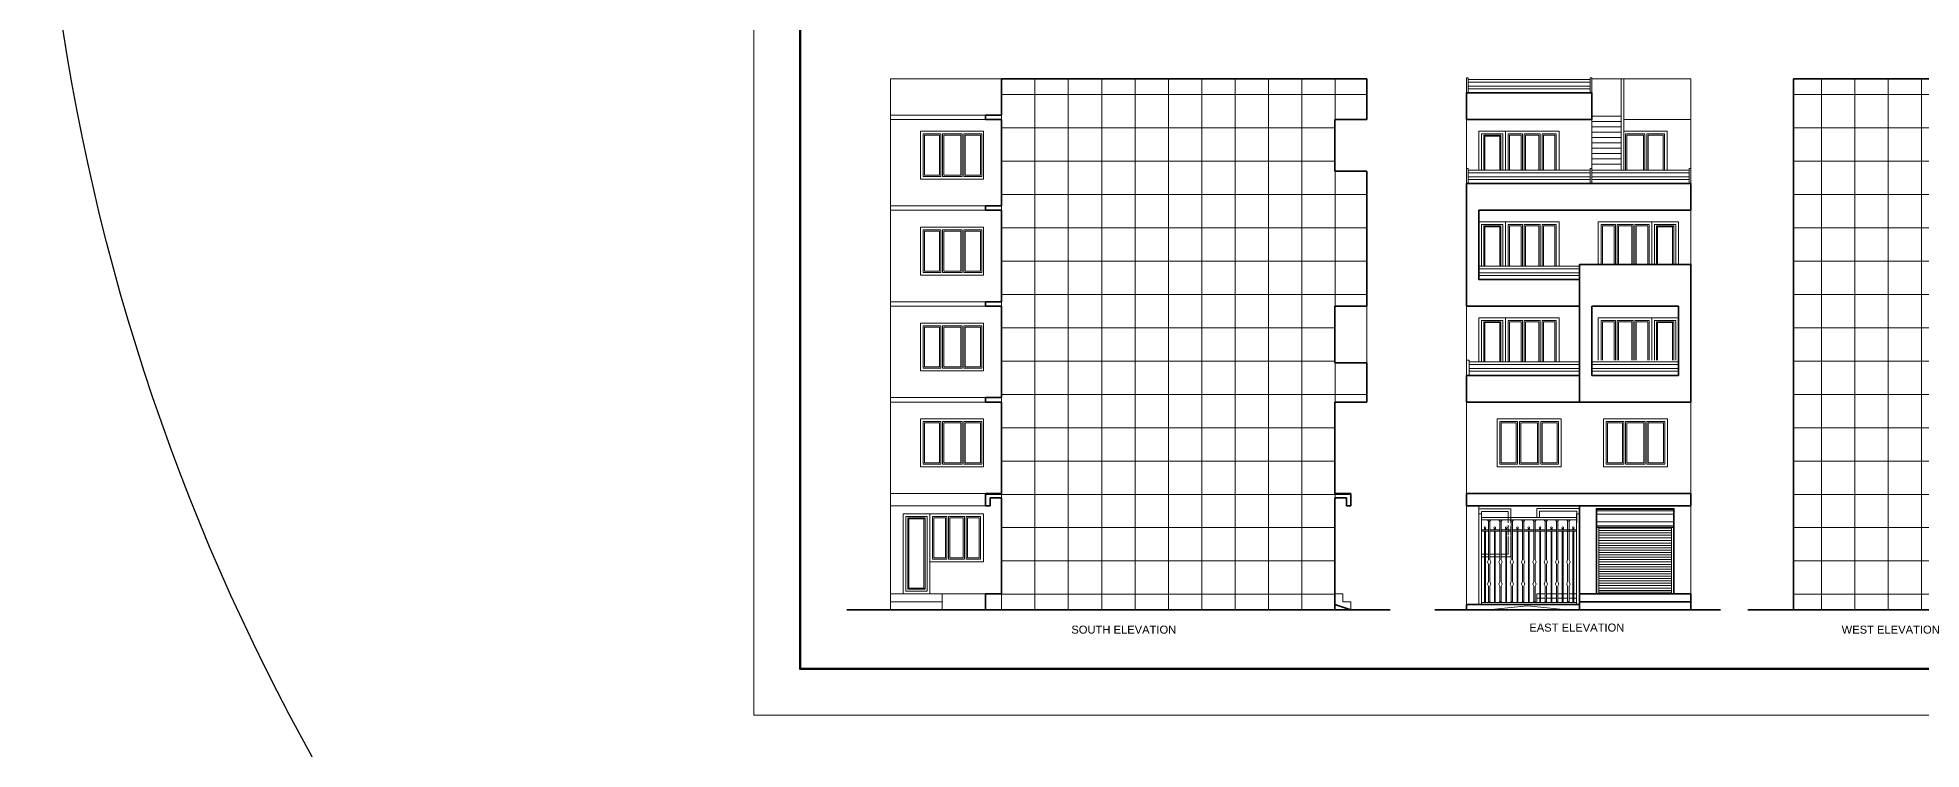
# Model space of a CAD drawing. Header units: inches. Extents: x 122663 to 154153, y 34228 to 39758.
# Drawn here: x 127682 to 129801, y 36110 to 36911 of the extents above; entities that cross this region are included whole.
import ezdxf

# ---------------------------------------------------------------- set-up
doc = ezdxf.new("R2010")
doc.units = ezdxf.units.IN
doc.header["$MEASUREMENT"] = 0
for name, color, linetype, lineweight in [('BORDER', 7, 'Continuous', 60), ('elevation', 181, 'Continuous', 20), ('Hatch', 9, 'Continuous', 9), ('SITE BOUNDARY', 1, 'Continuous', 30), ('Walls', 11, 'Continuous', 35), ('Window', 3, 'Continuous', 0), ('Windows', 151, 'Continuous', 15)]:
    doc.layers.add(name, color=color, linetype=linetype, lineweight=lineweight)
doc.styles.get("Standard").update_dxf_attribs({"font": 'arial.ttf'})

# ---------------------------------------------------------------- blocks, each defined once
blk = doc.blocks.new('ggggsf')
at = {"layer": 'Windows'}
for p, q in [((134009.6, 36042.9), (134009.6, 36144.9)), ((134009.6, 36144.9), (134012.6, 36144.9)), ((134012.6, 36042.9), (134012.6, 36144.9)), ((134119.6, 36042.9), (134119.6, 36144.9)), ((134119.6, 36144.9), (134122.6, 36144.9)), ((134122.6, 36042.9), (134122.6, 36144.9)), ((134119.6, 36140.9), (134012.6, 36140.9)), ((134012.6, 36140.9), (134119.6, 36140.9)), ((134119.6, 36138.1), (134012.6, 36138.1)), ((134020.4, 36127), (134012.6, 36127)), ((134020.4, 36125.6), (134012.6, 36125.6)), ((134016.1, 36127.9), (134016.1, 36128.5)), ((134016.1, 36045.1), (134016.1, 36125.6)), ((134017, 36127.9), (134017, 36128.5)), ((134017, 36045.1), (134017, 36125.6)), ((134020.4, 36136.8), (134020.4, 36093.2)), ((134022.1, 36136.8), (134022.1, 36093.2)), ((134033.2, 36127), (134022.1, 36127)), ((134033.2, 36125.6), (134022.1, 36125.6)), ((134027.2, 36127.9), (134027.2, 36128.5)), ((134027.2, 36045.1), (134027.2, 36125.6)), ((134028.1, 36127.9), (134028.1, 36128.5)), ((134028.1, 36045.1), (134028.1, 36125.6)), ((134033.2, 36136.8), (134033.2, 36093.2)), ((134034.8, 36136.8), (134034.8, 36093.2)), ((134045.9, 36127), (134034.8, 36127)), ((134045.9, 36125.6), (134034.8, 36125.6)), ((134039.9, 36127.9), (134039.9, 36128.5)), ((134039.9, 36045.1), (134039.9, 36125.6)), ((134040.8, 36127.9), (134040.8, 36128.5)), ((134040.8, 36045.1), (134040.8, 36125.6)), ((134045.9, 36136.8), (134045.9, 36093.2)), ((134047.5, 36136.8), (134047.5, 36093.2)), ((134058.6, 36127), (134047.5, 36127)), ((134058.6, 36125.6), (134047.5, 36125.6)), ((134052.6, 36127.9), (134052.6, 36128.5)), ((134052.6, 36045.1), (134052.6, 36125.6)), ((134053.5, 36127.9), (134053.5, 36128.5)), ((134053.5, 36045.1), (134053.5, 36125.6)), ((134058.6, 36136.8), (134058.6, 36093.2)), ((134060.3, 36136.8), (134060.3, 36093.2)), ((134071.3, 36127), (134060.3, 36127)), ((134071.3, 36125.6), (134060.3, 36125.6)), ((134065.4, 36127.9), (134065.4, 36128.5)), ((134065.4, 36045.1), (134065.4, 36125.6)), ((134066.3, 36127.9), (134066.3, 36128.5)), ((134066.3, 36045.1), (134066.3, 36125.6)), ((134071.3, 36136.8), (134071.3, 36093.2)), ((134073, 36136.8), (134073, 36093.2)), ((134084.1, 36127), (134073, 36127)), ((134084.1, 36125.6), (134073, 36125.6)), ((134078.1, 36127.9), (134078.1, 36128.5)), ((134078.1, 36045.1), (134078.1, 36125.6)), ((134079, 36127.9), (134079, 36128.5)), ((134079, 36045.1), (134079, 36125.6)), ((134084.1, 36136.8), (134084.1, 36093.2)), ((134085.7, 36136.8), (134085.7, 36093.2)), ((134096.8, 36127), (134085.7, 36127)), ((134096.8, 36125.6), (134085.7, 36125.6)), ((134090.8, 36127.9), (134090.8, 36128.5)), ((134090.8, 36045.1), (134090.8, 36125.6)), ((134091.7, 36127.9), (134091.7, 36128.5)), ((134091.7, 36045.1), (134091.7, 36125.6)), ((134096.8, 36136.8), (134096.8, 36093.2)), ((134098.5, 36136.8), (134098.5, 36093.2)), ((134109.5, 36127), (134098.5, 36127)), ((134109.5, 36125.6), (134098.5, 36125.6)), ((134103.5, 36127.9), (134103.5, 36128.5)), ((134103.5, 36045.1), (134103.5, 36125.6)), ((134104.4, 36127.9), (134104.4, 36128.5)), ((134104.4, 36045.1), (134104.4, 36125.6)), ((134119.6, 36127), (134106.4, 36127)), ((134119.6, 36125.6), (134106.4, 36125.6)), ((134109.5, 36136.8), (134109.5, 36093.2)), ((134111.2, 36136.8), (134111.2, 36093.2)), ((134115.5, 36127.9), (134115.5, 36128.5)), ((134115.5, 36045.1), (134115.5, 36125.6)), ((134116.4, 36127.9), (134116.4, 36128.5)), ((134116.4, 36045.1), (134116.4, 36125.6)), ((134019.4, 36090.8), (134020.4, 36093.2)), ((134020.4, 36088.1), (134019.4, 36090.8)), ((134020.4, 36088.1), (134020.4, 36068.7)), ((134023.1, 36090.8), (134022.1, 36093.2)), ((134022.1, 36088.1), (134023.1, 36090.8)), ((134022.1, 36088.1), (134022.1, 36068.7)), ((134032.2, 36090.8), (134033.2, 36093.2)), ((134033.2, 36088.1), (134032.2, 36090.8)), ((134033.2, 36088.1), (134033.2, 36068.7)), ((134035.8, 36090.8), (134034.8, 36093.2)), ((134034.8, 36088.1), (134035.8, 36090.8)), ((134034.8, 36088.1), (134034.8, 36068.7)), ((134044.9, 36090.8), (134045.9, 36093.2)), ((134045.9, 36088.1), (134044.9, 36090.8)), ((134045.9, 36088.1), (134045.9, 36068.7)), ((134048.5, 36090.8), (134047.5, 36093.2)), ((134047.5, 36088.1), (134048.5, 36090.8)), ((134047.5, 36088.1), (134047.5, 36068.7)), ((134057.6, 36090.8), (134058.6, 36093.2)), ((134058.6, 36088.1), (134057.6, 36090.8)), ((134058.6, 36088.1), (134058.6, 36068.7)), ((134061.3, 36090.8), (134060.3, 36093.2)), ((134060.3, 36088.1), (134061.3, 36090.8)), ((134060.3, 36088.1), (134060.3, 36068.7)), ((134070.3, 36090.8), (134071.3, 36093.2)), ((134071.3, 36088.1), (134070.3, 36090.8)), ((134071.3, 36088.1), (134071.3, 36068.7)), ((134074, 36090.8), (134073, 36093.2)), ((134073, 36088.1), (134074, 36090.8)), ((134073, 36088.1), (134073, 36068.7)), ((134083.1, 36090.8), (134084.1, 36093.2)), ((134084.1, 36088.1), (134083.1, 36090.8)), ((134084.1, 36088.1), (134084.1, 36068.7)), ((134086.7, 36090.8), (134085.7, 36093.2)), ((134085.7, 36088.1), (134086.7, 36090.8)), ((134085.7, 36088.1), (134085.7, 36068.7)), ((134095.8, 36090.8), (134096.8, 36093.2)), ((134096.8, 36088.1), (134095.8, 36090.8)), ((134096.8, 36088.1), (134096.8, 36068.7)), ((134099.5, 36090.8), (134098.5, 36093.2)), ((134098.5, 36088.1), (134099.5, 36090.8)), ((134098.5, 36088.1), (134098.5, 36068.7)), ((134108.5, 36090.8), (134109.5, 36093.2)), ((134109.5, 36088.1), (134108.5, 36090.8)), ((134109.5, 36088.1), (134109.5, 36068.7)), ((134112.2, 36090.8), (134111.2, 36093.2)), ((134111.2, 36088.1), (134112.2, 36090.8)), ((134111.2, 36088.1), (134111.2, 36068.7)), ((134020.4, 36068.7), (134019.4, 36065.9)), ((134019.4, 36065.9), (134020.4, 36063.5)), ((134020.4, 36063.5), (134020.4, 36045.9)), ((134022.1, 36068.7), (134023.1, 36065.9)), ((134023.1, 36065.9), (134022.1, 36063.5)), ((134022.1, 36063.5), (134022.1, 36045.9)), ((134033.2, 36068.7), (134032.2, 36065.9)), ((134032.2, 36065.9), (134033.2, 36063.5)), ((134033.2, 36063.5), (134033.2, 36045.9)), ((134034.8, 36068.7), (134035.8, 36065.9)), ((134035.8, 36065.9), (134034.8, 36063.5)), ((134034.8, 36063.5), (134034.8, 36045.9)), ((134045.9, 36068.7), (134044.9, 36065.9)), ((134044.9, 36065.9), (134045.9, 36063.5)), ((134045.9, 36063.5), (134045.9, 36045.9)), ((134047.5, 36068.7), (134048.5, 36065.9)), ((134048.5, 36065.9), (134047.5, 36063.5)), ((134047.5, 36063.5), (134047.5, 36045.9)), ((134058.6, 36068.7), (134057.6, 36065.9)), ((134057.6, 36065.9), (134058.6, 36063.5)), ((134058.6, 36063.5), (134058.6, 36045.9)), ((134060.3, 36068.7), (134061.3, 36065.9)), ((134061.3, 36065.9), (134060.3, 36063.5)), ((134060.3, 36063.5), (134060.3, 36045.9)), ((134071.3, 36068.7), (134070.3, 36065.9)), ((134070.3, 36065.9), (134071.3, 36063.5)), ((134071.3, 36063.5), (134071.3, 36045.9)), ((134073, 36068.7), (134074, 36065.9)), ((134074, 36065.9), (134073, 36063.5)), ((134073, 36063.5), (134073, 36045.9)), ((134084.1, 36068.7), (134083.1, 36065.9)), ((134083.1, 36065.9), (134084.1, 36063.5)), ((134084.1, 36063.5), (134084.1, 36045.9)), ((134085.7, 36068.7), (134086.7, 36065.9)), ((134086.7, 36065.9), (134085.7, 36063.5)), ((134085.7, 36063.5), (134085.7, 36045.9)), ((134096.8, 36068.7), (134095.8, 36065.9)), ((134095.8, 36065.9), (134096.8, 36063.5)), ((134096.8, 36063.5), (134096.8, 36045.9)), ((134098.5, 36068.7), (134099.5, 36065.9)), ((134099.5, 36065.9), (134098.5, 36063.5)), ((134098.5, 36063.5), (134098.5, 36045.9)), ((134109.5, 36068.7), (134108.5, 36065.9)), ((134108.5, 36065.9), (134109.5, 36063.5)), ((134109.5, 36063.5), (134109.5, 36045.9)), ((134111.2, 36068.7), (134112.2, 36065.9)), ((134112.2, 36065.9), (134111.2, 36063.5)), ((134111.2, 36063.5), (134111.2, 36045.9)), ((134122.6, 36042.9), (134009.6, 36042.9)), ((134119.6, 36045.1), (134012.6, 36045.1)), ((134029.9, 36042.9), (134119.6, 36042.9))]:
    blk.add_line(p, q, dxfattribs=at)
for centre, radius, start, end in [((134016.5, 36129.3), 0.947, 0, 180), ((134016.5, 36129.3), 0.947, 180, 0), ((134016.5, 36127), 0.947, 0, 180), ((134021.3, 36138.4), 1.84, 189.5652, 350.4348), ((134027.6, 36129.3), 0.947, 0, 180), ((134027.6, 36129.3), 0.947, 180, 0), ((134027.6, 36127), 0.947, 0, 180), ((134034, 36138.4), 1.84, 189.5652, 350.4348), ((134040.4, 36129.3), 0.947, 0, 180), ((134040.4, 36129.3), 0.947, 180, 0), ((134040.4, 36127), 0.947, 0, 180), ((134046.7, 36138.4), 1.84, 189.5652, 350.4348), ((134053.1, 36129.3), 0.947, 0, 180), ((134053.1, 36129.3), 0.947, 180, 0), ((134053.1, 36127), 0.947, 0, 180), ((134059.4, 36138.4), 1.84, 189.5652, 350.4348), ((134065.8, 36129.3), 0.947, 0, 180), ((134065.8, 36129.3), 0.947, 180, 0), ((134065.8, 36127), 0.947, 0, 180), ((134072.2, 36138.4), 1.84, 189.5652, 350.4348), ((134078.5, 36129.3), 0.947, 0, 180), ((134078.5, 36129.3), 0.947, 180, 0), ((134078.5, 36127), 0.947, 0, 180), ((134084.9, 36138.4), 1.84, 189.5652, 350.4348), ((134091.3, 36129.3), 0.947, 0, 180), ((134091.3, 36129.3), 0.947, 180, 0), ((134091.3, 36127), 0.947, 0, 180), ((134097.6, 36138.4), 1.84, 189.5652, 350.4348), ((134104, 36129.3), 0.947, 0, 180), ((134104, 36129.3), 0.947, 180, 0), ((134104, 36127), 0.947, 0, 180), ((134110.4, 36138.4), 1.84, 189.5652, 350.4348), ((134115.9, 36129.3), 0.947, 0, 180), ((134115.9, 36129.3), 0.947, 180, 0), ((134115.9, 36127), 0.947, 0, 180), ((134021.3, 36044.8), 1.41, 12.4754, 167.5246), ((134034, 36044.8), 1.41, 12.4754, 167.5246), ((134046.7, 36044.8), 1.41, 12.4754, 167.5246), ((134059.4, 36044.8), 1.41, 12.4754, 167.5246), ((134072.2, 36044.8), 1.41, 12.4754, 167.5246), ((134084.9, 36044.8), 1.41, 12.4754, 167.5246), ((134097.6, 36044.8), 1.41, 12.4754, 167.5246), ((134110.4, 36044.8), 1.41, 12.4754, 167.5246)]:
    blk.add_arc(centre, radius, start, end, dxfattribs=at)

msp = doc.modelspace()

# ---------------------------------------------------------------- hatches: boundary and pattern name
at = {"layer": 'Hatch', "transparency": 33554687}
h = msp.add_hatch(dxfattribs=at)
h.set_pattern_fill('NET', color=256, scale=300)
h.set_pattern_definition([(0, (-3871.295, 247.183), (0, 37.5), []), (90, (-3871.295, 247.183), (-37.5, 2e-15), [])])
h.paths.add_polyline_path([(129141.1, 36609.1), (129177.1, 36609.1), (129177.1, 36653.1), (129177.1, 36717.1), (129177.1, 36761.1), (129141.1, 36761.1), (129141.1, 36819.1), (129177.1, 36819.1), (129177.1, 36865.1), (128766.2, 36865.1), (128766.2, 36824.1), (128748.2, 36824.1), (128748.2, 36819.1), (128766.2, 36819.1), (128766.2, 36722.1), (128748.2, 36722.1), (128748.2, 36717.1), (128766.2, 36717.1), (128766.2, 36614.1), (128748.2, 36614.1), (128748.2, 36609.1), (128766.2, 36609.1), (128766.2, 36506.1), (128748.2, 36506.1), (128748.2, 36501.1), (128766.2, 36501.1), (128766.2, 36398.1), (128748.2, 36398.1), (128748.2, 36393.1), (128766.2, 36393.1), (128766.2, 36285.1), (128748.2, 36285.1), (128748.2, 36267.1), (129150.1, 36267.1), (129141.1, 36273.1), (129141.1, 36285.1), (129141.1, 36393.1), (129159.1, 36393.1), (129159.1, 36398.1), (129141.1, 36398.1), (129141.1, 36501.1), (129177.1, 36501.1), (129177.1, 36545.1), (129141.1, 36545.1)])
h = msp.add_hatch(dxfattribs=at)
h.set_pattern_fill('NET', color=256, scale=300)
h.set_pattern_definition([(0, (-4224.22, 247.183), (0, 37.5), []), (90, (-4224.22, 247.183), (-37.5, 2e-15), [])])
h.paths.add_polyline_path([(129832.2, 36609.1), (129862.2, 36609.1), (129862.2, 36614.1), (129832.2, 36614.1), (129832.2, 36717.1), (129862.2, 36717.1), (129862.2, 36722.1), (129832.2, 36722.1), (129832.2, 36819.1), (129862.2, 36819.1), (129862.2, 36824.1), (129832.2, 36824.1), (129832.2, 36865.1), (129656.7, 36865.1), (129656.7, 36267.1), (129852.2, 36267.1), (129852.2, 36273.1), (129842.2, 36273.1), (129842.2, 36279.1), (129832.2, 36279.1), (129832.2, 36393.1), (129845.2, 36393.1), (129845.2, 36384.1), (129850.2, 36384.1), (129850.2, 36398.1), (129832.2, 36398.1), (129832.2, 36501.1), (129862.2, 36501.1), (129862.2, 36506.1), (129832.2, 36506.1)])

# ---------------------------------------------------------------- linework, layer by layer
at = {"layer": 'BORDER'}
msp.add_lwpolyline([(131602.4, 38291.6), (131602.4, 36200.7), (128539.5, 36200.7), (128539.5, 38291.6)], close=True, dxfattribs=at)
at = {"layer": 'elevation'}
for p, q in [((128641.4, 36267.1), (128641.4, 36865.1)), ((128641.4, 36865.1), (128766.2, 36865.1)), ((129289, 36849.1), (129289, 36866.1)), ((129291, 36866.1), (129289, 36866.1)), ((129291, 36849.1), (129291, 36866.1)), ((129291, 36864.1), (129428, 36864.1)), ((129428, 36849.1), (129428, 36866.1)), ((129430, 36866.1), (129428, 36866.1)), ((129430, 36849.1), (129430, 36866.1)), ((129430, 36865.1), (129463, 36865.1)), ((129463, 36865.1), (129466, 36865.1)), ((129463, 36865.1), (129463, 36762.1)), ((129466, 36865.1), (129541.5, 36865.1)), ((129466, 36865.1), (129466, 36762.1)), ((129541.5, 36764.1), (129541.5, 36865.1)), ((129291, 36861.1), (129428, 36861.1)), ((129291, 36856.6), (129428, 36856.6)), ((129291, 36853.6), (129428, 36853.6)), ((128641.4, 36824.1), (128748.2, 36824.1)), ((128641.4, 36819.1), (128748.2, 36819.1)), ((129466, 36819.1), (129541.5, 36819.1)), ((129289, 36747.1), (129289, 36764.1)), ((129291, 36764.1), (129289, 36764.1)), ((129291, 36747.1), (129291, 36764.1)), ((129291, 36762.1), (129428, 36762.1)), ((129291, 36759.1), (129428, 36759.1)), ((129428, 36747.1), (129428, 36764.1)), ((129430, 36764.1), (129428, 36764.1)), ((129430, 36747.1), (129430, 36764.1)), ((129430, 36762.1), (129539.5, 36762.1)), ((129430, 36759.1), (129539.5, 36759.1)), ((129539.5, 36747.1), (129539.5, 36764.1)), ((129539.5, 36764.1), (129541.5, 36764.1)), ((129541.5, 36747.1), (129541.5, 36764.1)), ((129291, 36754.6), (129428, 36754.6)), ((129291, 36751.6), (129428, 36751.6)), ((129430, 36754.6), (129539.5, 36754.6)), ((129430, 36751.6), (129539.5, 36751.6)), ((128641.4, 36722.1), (128748.2, 36722.1)), ((128641.4, 36717.1), (128748.2, 36717.1)), ((129541.5, 36656.1), (129541.5, 36717.1)), ((129303, 36654.1), (129416, 36654.1)), ((129303, 36651.1), (129416, 36651.1)), ((129303, 36646.6), (129416, 36646.6)), ((129303, 36643.6), (129416, 36643.6)), ((128641.4, 36614.1), (128748.2, 36614.1)), ((128641.4, 36609.1), (128748.2, 36609.1)), ((129289, 36531.1), (129289, 36548.1)), ((129292, 36548.1), (129289, 36548.1)), ((129292, 36531.1), (129292, 36548.1)), ((129292, 36546.2), (129416, 36546.2)), ((129430, 36546.2), (129527.5, 36546.2)), ((129292, 36543.2), (129416, 36543.2)), ((129292, 36538.7), (129416, 36538.7)), ((129292, 36535.7), (129416, 36535.7)), ((129430, 36543.2), (129527.5, 36543.2)), ((129430, 36538.7), (129527.5, 36538.7)), ((129430, 36535.7), (129527.5, 36535.7)), ((128641.4, 36506.1), (128748.2, 36506.1)), ((128641.4, 36501.1), (128748.2, 36501.1)), ((129289, 36398.1), (129289, 36501.1)), ((129541.5, 36398.1), (129541.5, 36501.1)), ((128641.4, 36398.1), (128748.2, 36398.1)), ((128748.2, 36384.1), (128641.4, 36384.1)), ((129289, 36273.1), (129289, 36384.1)), ((129303, 36384.1), (129303, 36273.1)), ((129541.5, 36285.1), (129541.5, 36384.1)), ((128641.4, 36285.1), (128748.2, 36285.1)), ((128699.4, 36276.1), (128641.4, 36276.1)), ((128699.4, 36267.1), (128699.4, 36285.1)), ((129141.1, 36285.1), (129150.1, 36285.1)), ((129150.1, 36285.1), (129150.1, 36276.1)), ((129159.1, 36276.1), (129150.1, 36276.1)), ((129159.1, 36276.1), (129159.1, 36267.1)), ((129368, 36285.1), (129371.4, 36285.1)), ((129368, 36285.1), (129368, 36275.4)), ((129368, 36280.2), (129371.4, 36280.2)), ((129372.3, 36285.1), (129377.4, 36285.1)), ((129372.3, 36280.2), (129377.4, 36280.2)), ((129379.1, 36285.1), (129384.2, 36285.1)), ((129379.1, 36280.2), (129384.2, 36280.2)), ((129385.1, 36285.1), (129390.2, 36285.1)), ((129385.1, 36280.2), (129390.2, 36280.2)), ((129391.8, 36285.1), (129396.9, 36285.1)), ((129391.8, 36280.2), (129396.9, 36280.2)), ((129397.8, 36285.1), (129402.9, 36285.1)), ((129397.8, 36280.2), (129402.9, 36280.2)), ((129404.5, 36285.1), (129408.8, 36285.1)), ((129404.5, 36280.2), (129408.8, 36280.2)), ((129409.7, 36285.1), (129413, 36285.1)), ((129409.7, 36280.2), (129413, 36280.2))]:
    msp.add_line(p, q, dxfattribs=at)
at = {"layer": 'SITE BOUNDARY'}
msp.add_circle((130143.6, 37296.4), 2461.6, dxfattribs=at)
at = {"layer": 'Walls'}
for p, q in [((128766.2, 36865.1), (128766.2, 36824.1)), ((128766.2, 36865.1), (129177.1, 36865.1)), ((129177.1, 36819.1), (129177.1, 36865.1)), ((129656.7, 36267.1), (129656.7, 36865.1)), ((129832.2, 36865.1), (129656.7, 36865.1)), ((129289, 36819.1), (129289, 36849.1)), ((129289, 36849.1), (129430, 36849.1)), ((129430, 36849.1), (129430, 36819.1)), ((128748.2, 36824.1), (128766.2, 36824.1)), ((128748.2, 36819.1), (128748.2, 36824.1)), ((128748.2, 36819.1), (128766.2, 36819.1)), ((128766.2, 36819.1), (128766.2, 36722.1)), ((129141.1, 36761.1), (129141.1, 36819.1)), ((129141.1, 36819.1), (129177.1, 36819.1)), ((129289, 36819.1), (129430, 36819.1)), ((129141.1, 36761.1), (129177.1, 36761.1)), ((129177.1, 36609.1), (129177.1, 36761.1)), ((129289, 36633.1), (129289, 36747.1)), ((129289, 36747.1), (129541.5, 36747.1)), ((129541.5, 36717.1), (129541.5, 36747.1)), ((128748.2, 36722.1), (128766.2, 36722.1)), ((128748.2, 36717.1), (128748.2, 36722.1)), ((128748.2, 36717.1), (128766.2, 36717.1)), ((128766.2, 36717.1), (128766.2, 36614.1)), ((129303, 36639.1), (129303, 36717.1)), ((129303, 36717.1), (129541.5, 36717.1)), ((129416, 36656.1), (129541.5, 36656.1)), ((129416, 36501.1), (129416, 36656.1)), ((129541.5, 36548.1), (129541.5, 36656.1)), ((129289, 36609.1), (129289, 36633.1)), ((129303, 36639.1), (129416, 36639.1)), ((128748.2, 36614.1), (128766.2, 36614.1)), ((128748.2, 36609.1), (128748.2, 36614.1)), ((128748.2, 36609.1), (128766.2, 36609.1)), ((128766.2, 36609.1), (128766.2, 36506.1)), ((129141.1, 36545.1), (129141.1, 36609.1)), ((129141.1, 36609.1), (129177.1, 36609.1)), ((129289, 36609.1), (129416, 36609.1)), ((129430, 36609.1), (129527.5, 36609.1)), ((129430, 36531.1), (129430, 36609.1)), ((129527.5, 36531.1), (129527.5, 36609.1)), ((129541.5, 36501.1), (129541.5, 36548.1)), ((129141.1, 36545.1), (129177.1, 36545.1)), ((129177.1, 36501.1), (129177.1, 36545.1)), ((129289, 36531.1), (129416, 36531.1)), ((129289, 36501.1), (129289, 36530.6)), ((129430, 36531.1), (129527.5, 36531.1)), ((128748.2, 36506.1), (128766.2, 36506.1)), ((128748.2, 36501.1), (128748.2, 36506.1)), ((128748.2, 36501.1), (128766.2, 36501.1)), ((128766.2, 36501.1), (128766.2, 36398.1)), ((129141.1, 36398.1), (129141.1, 36501.1)), ((129141.1, 36501.1), (129177.1, 36501.1)), ((129289, 36501.1), (129541.5, 36501.1)), ((128748.2, 36398.1), (128766.2, 36398.1)), ((128748.2, 36384.1), (128748.2, 36398.1)), ((129141.1, 36398.1), (129159.1, 36398.1)), ((129159.1, 36398.1), (129159.1, 36384.1)), ((129289, 36384.1), (129289, 36398.1)), ((129289, 36398.1), (129541.5, 36398.1)), ((129541.5, 36384.1), (129541.5, 36398.1)), ((128748.2, 36384.1), (128753.2, 36384.1)), ((128753.2, 36393.1), (128766.2, 36393.1)), ((128753.2, 36384.1), (128753.2, 36393.1)), ((128766.2, 36393.1), (128766.2, 36285.1)), ((129141.1, 36267.1), (129141.1, 36393.1)), ((129141.1, 36393.1), (129154.1, 36393.1)), ((129154.1, 36393.1), (129154.1, 36384.1)), ((129154.1, 36384.1), (129159.1, 36384.1)), ((129289, 36384.1), (129541.5, 36384.1)), ((129416, 36384.1), (129416, 36285.1)), ((128748.2, 36285.1), (128766.2, 36285.1)), ((128748.2, 36285.1), (128748.2, 36267.1)), ((129141.1, 36273.1), (129159.1, 36267.1)), ((129289, 36267.1), (129289, 36273.1)), ((129289, 36273.1), (129416, 36273.1)), ((129416, 36285.1), (129541.5, 36285.1)), ((129416, 36285.1), (129416, 36267.1)), ((129541.5, 36276.1), (129416, 36276.1)), ((129541.5, 36267.1), (129541.5, 36285.1)), ((128592.2, 36267.1), (129203.3, 36267.1)), ((129253.3, 36267.1), (129574.7, 36267.1)), ((129605.6, 36267.1), (129936.8, 36267.1))]:
    msp.add_line(p, q, dxfattribs=at)
at = {"layer": 'Window'}
msp.add_lwpolyline([(131654.4, 38343.6), (131654.4, 36148.7), (128487.5, 36148.7), (128487.5, 38343.6)], close=True, dxfattribs=at)
at = {"layer": 'Windows'}
for p, q in [((129430, 36823.1), (129463, 36823.1)), ((128677.8, 36755.1), (128677.8, 36803.1)), ((128697.8, 36803.1), (128677.8, 36803.1)), ((128697.8, 36755.1), (128697.8, 36803.1)), ((128699.8, 36755.1), (128699.8, 36803.1)), ((128721.8, 36803.1), (128699.8, 36803.1)), ((128721.8, 36755.1), (128721.8, 36803.1)), ((128723.8, 36755.1), (128723.8, 36803.1)), ((128743.8, 36803.1), (128723.8, 36803.1)), ((128743.8, 36803.1), (128743.8, 36755.1)), ((129289, 36764.1), (129289, 36819.1)), ((129303, 36806.1), (129393.4, 36806.1)), ((129303, 36806.1), (129303, 36762.1)), ((129306, 36803.1), (129306, 36762.1)), ((129330, 36803.1), (129306, 36803.1)), ((129308.4, 36801.6), (129327.7, 36801.6)), ((129309.6, 36800.5), (129308.4, 36801.6)), ((129308.4, 36801.6), (129308.4, 36762.1)), ((129309.6, 36800.5), (129326.5, 36800.5)), ((129309.6, 36800.5), (129309.6, 36762.1)), ((129326.5, 36800.5), (129327.7, 36801.6)), ((129326.5, 36800.5), (129326.5, 36762.1)), ((129327.7, 36801.6), (129327.7, 36762.1)), ((129330, 36803.1), (129330, 36762.1)), ((129333, 36762.1), (129333, 36806.1)), ((129336, 36803.1), (129336, 36762.1)), ((129336, 36803.1), (129352, 36803.1)), ((129352, 36762.1), (129352, 36803.1)), ((129354, 36762.1), (129354, 36803.1)), ((129354, 36803.1), (129372, 36803.1)), ((129372, 36762.1), (129372, 36803.1)), ((129374, 36762.1), (129374, 36803.1)), ((129374, 36803.1), (129390, 36803.1)), ((129390, 36762.1), (129390, 36803.1)), ((129393.4, 36806.1), (129393.4, 36762.1)), ((129430, 36819.1), (129430, 36762.1)), ((129430, 36817.1), (129463, 36817.1)), ((129430, 36811.1), (129463, 36811.1)), ((129430, 36805.1), (129463, 36805.1)), ((129467.7, 36762.1), (129467.7, 36803.1)), ((129489.7, 36803.1), (129467.7, 36803.1)), ((129489.7, 36762.1), (129489.7, 36803.1)), ((129491.7, 36762.1), (129491.7, 36803.1)), ((129511.7, 36803.1), (129491.7, 36803.1)), ((129511.7, 36803.1), (129511.7, 36762.1)), ((129430, 36799.1), (129463, 36799.1)), ((129430, 36793.1), (129463, 36793.1)), ((129430, 36787.1), (129463, 36787.1)), ((129430, 36781.1), (129463, 36781.1)), ((129430, 36775.1), (129463, 36775.1)), ((129430, 36769.1), (129463, 36769.1)), ((128697.8, 36755.1), (128677.8, 36755.1)), ((128721.8, 36755.1), (128699.8, 36755.1)), ((128743.8, 36755.1), (128723.8, 36755.1)), ((128677.8, 36647.1), (128677.8, 36695.1)), ((128697.8, 36695.1), (128677.8, 36695.1)), ((128697.8, 36647.1), (128697.8, 36695.1)), ((128699.8, 36647.1), (128699.8, 36695.1)), ((128721.8, 36695.1), (128699.8, 36695.1)), ((128721.8, 36647.1), (128721.8, 36695.1)), ((128723.8, 36647.1), (128723.8, 36695.1)), ((128743.8, 36695.1), (128723.8, 36695.1)), ((128743.8, 36695.1), (128743.8, 36647.1)), ((129303, 36704.1), (129393.4, 36704.1)), ((129303, 36704.1), (129303, 36656.1)), ((129306, 36701.1), (129306, 36654.1)), ((129330, 36701.1), (129306, 36701.1)), ((129308.4, 36699.6), (129327.7, 36699.6)), ((129309.6, 36698.5), (129308.4, 36699.6)), ((129308.4, 36699.6), (129308.4, 36654.1)), ((129309.6, 36698.5), (129326.5, 36698.5)), ((129309.6, 36698.5), (129309.6, 36654.1)), ((129326.5, 36698.5), (129327.7, 36699.6)), ((129326.5, 36698.5), (129326.5, 36654.1)), ((129327.7, 36699.6), (129327.7, 36654.1)), ((129330, 36701.1), (129330, 36654.1)), ((129333, 36654.1), (129333, 36704.1)), ((129336, 36701.1), (129336, 36654.1)), ((129336, 36701.1), (129352, 36701.1)), ((129352, 36654.1), (129352, 36701.1)), ((129354, 36654.1), (129354, 36701.1)), ((129354, 36701.1), (129372, 36701.1)), ((129372, 36654.1), (129372, 36701.1)), ((129374, 36654.1), (129374, 36701.1)), ((129374, 36701.1), (129390, 36701.1)), ((129390, 36654.1), (129390, 36701.1)), ((129393.4, 36704.1), (129393.4, 36654.1)), ((129527.5, 36704.1), (129437.1, 36704.1)), ((129437.1, 36704.1), (129437.1, 36656.1)), ((129440.5, 36656.1), (129440.5, 36701.1)), ((129456.5, 36701.1), (129440.5, 36701.1)), ((129456.5, 36656.1), (129456.5, 36701.1)), ((129458.5, 36656.1), (129458.5, 36701.1)), ((129476.5, 36701.1), (129458.5, 36701.1)), ((129476.5, 36656.1), (129476.5, 36701.1)), ((129478.5, 36656.1), (129478.5, 36701.1)), ((129494.5, 36701.1), (129478.5, 36701.1)), ((129494.5, 36701.1), (129494.5, 36656.1)), ((129497.5, 36656.1), (129497.5, 36704.1)), ((129500.4, 36701.1), (129500.4, 36656.1)), ((129500.4, 36701.1), (129524.5, 36701.1)), ((129522.1, 36699.6), (129502.7, 36699.6)), ((129502.7, 36699.6), (129502.7, 36656.1)), ((129503.9, 36698.5), (129502.7, 36699.6)), ((129520.9, 36698.5), (129503.9, 36698.5)), ((129503.9, 36698.5), (129503.9, 36656.1)), ((129520.9, 36698.5), (129522.1, 36699.6)), ((129520.9, 36698.5), (129520.9, 36656.1)), ((129522.1, 36699.6), (129522.1, 36656.1)), ((129524.5, 36701.1), (129524.5, 36656.1)), ((129527.5, 36704.1), (129527.5, 36656.1)), ((128697.8, 36647.1), (128677.8, 36647.1)), ((128721.8, 36647.1), (128699.8, 36647.1)), ((128743.8, 36647.1), (128723.8, 36647.1)), ((129177.1, 36609.1), (129177.1, 36545.1)), ((129289, 36548.1), (129289, 36609.1)), ((129303, 36596.1), (129393.4, 36596.1)), ((129303, 36596.1), (129303, 36546.2)), ((129306, 36593.1), (129306, 36546.2)), ((129330, 36593.1), (129306, 36593.1)), ((129308.4, 36591.6), (129327.7, 36591.6)), ((129309.6, 36590.5), (129308.4, 36591.6)), ((129308.4, 36591.6), (129308.4, 36546.2)), ((129309.6, 36590.5), (129326.5, 36590.5)), ((129309.6, 36590.5), (129309.6, 36546.2)), ((129326.5, 36590.5), (129327.7, 36591.6)), ((129326.5, 36590.5), (129326.5, 36546.2)), ((129327.7, 36591.6), (129327.7, 36546.2)), ((129330, 36593.1), (129330, 36546.2)), ((129333, 36546.2), (129333, 36596.1)), ((129336, 36593.1), (129336, 36546.2)), ((129336, 36593.1), (129352, 36593.1)), ((129352, 36546.2), (129352, 36593.1)), ((129354, 36546.2), (129354, 36593.1)), ((129354, 36593.1), (129372, 36593.1)), ((129372, 36546.2), (129372, 36593.1)), ((129374, 36546.2), (129374, 36593.1)), ((129374, 36593.1), (129390, 36593.1)), ((129390, 36546.2), (129390, 36593.1)), ((129393.4, 36596.1), (129393.4, 36546.2)), ((129527.5, 36596.1), (129437.1, 36596.1)), ((129437.1, 36596.1), (129437.1, 36548.1)), ((129440.5, 36548.1), (129440.5, 36593.1)), ((129456.5, 36593.1), (129440.5, 36593.1)), ((129456.5, 36548.1), (129456.5, 36593.1)), ((129458.5, 36548.1), (129458.5, 36593.1)), ((129476.5, 36593.1), (129458.5, 36593.1)), ((129476.5, 36548.1), (129476.5, 36593.1)), ((129478.5, 36548.1), (129478.5, 36593.1)), ((129494.5, 36593.1), (129478.5, 36593.1)), ((129494.5, 36593.1), (129494.5, 36548.1)), ((129497.5, 36548.1), (129497.5, 36596.1)), ((129500.4, 36593.1), (129500.4, 36548.1)), ((129500.4, 36593.1), (129524.5, 36593.1)), ((129522.1, 36591.6), (129502.7, 36591.6)), ((129502.7, 36591.6), (129502.7, 36548.1)), ((129503.9, 36590.5), (129502.7, 36591.6)), ((129520.9, 36590.5), (129503.9, 36590.5)), ((129503.9, 36590.5), (129503.9, 36548.1)), ((129520.9, 36590.5), (129522.1, 36591.6)), ((129520.9, 36590.5), (129520.9, 36548.1)), ((129522.1, 36591.6), (129522.1, 36548.1)), ((129524.5, 36593.1), (129524.5, 36548.1)), ((129527.5, 36596.1), (129527.5, 36548.1)), ((128677.8, 36539.1), (128677.8, 36587.1)), ((128697.8, 36587.1), (128677.8, 36587.1)), ((128697.8, 36539.1), (128697.8, 36587.1)), ((128699.8, 36539.1), (128699.8, 36587.1)), ((128721.8, 36587.1), (128699.8, 36587.1)), ((128721.8, 36539.1), (128721.8, 36587.1)), ((128723.8, 36539.1), (128723.8, 36587.1)), ((128743.8, 36587.1), (128723.8, 36587.1)), ((128743.8, 36587.1), (128743.8, 36539.1)), ((128697.8, 36539.1), (128677.8, 36539.1)), ((128721.8, 36539.1), (128699.8, 36539.1)), ((128743.8, 36539.1), (128723.8, 36539.1)), ((128677.8, 36431.1), (128677.8, 36479.1)), ((128697.8, 36479.1), (128677.8, 36479.1)), ((128697.8, 36431.1), (128697.8, 36479.1)), ((128699.8, 36431.1), (128699.8, 36479.1)), ((128721.8, 36479.1), (128699.8, 36479.1)), ((128721.8, 36431.1), (128721.8, 36479.1)), ((128723.8, 36431.1), (128723.8, 36479.1)), ((128743.8, 36479.1), (128723.8, 36479.1)), ((128743.8, 36479.1), (128743.8, 36431.1)), ((129326.5, 36431.1), (129326.5, 36479.1)), ((129346.5, 36479.1), (129326.5, 36479.1)), ((129346.5, 36431.1), (129346.5, 36479.1)), ((129348.5, 36431.1), (129348.5, 36479.1)), ((129370.5, 36479.1), (129348.5, 36479.1)), ((129370.5, 36431.1), (129370.5, 36479.1)), ((129372.5, 36431.1), (129372.5, 36479.1)), ((129392.5, 36479.1), (129372.5, 36479.1)), ((129392.5, 36479.1), (129392.5, 36431.1)), ((129446, 36431.1), (129446, 36479.1)), ((129466, 36479.1), (129446, 36479.1)), ((129466, 36431.1), (129466, 36479.1)), ((129468, 36431.1), (129468, 36479.1)), ((129490, 36479.1), (129468, 36479.1)), ((129490, 36431.1), (129490, 36479.1)), ((129492, 36431.1), (129492, 36479.1)), ((129512, 36479.1), (129492, 36479.1)), ((129512, 36479.1), (129512, 36431.1)), ((128697.8, 36431.1), (128677.8, 36431.1)), ((128721.8, 36431.1), (128699.8, 36431.1)), ((128743.8, 36431.1), (128723.8, 36431.1)), ((129346.5, 36431.1), (129326.5, 36431.1)), ((129370.5, 36431.1), (129348.5, 36431.1)), ((129392.5, 36431.1), (129372.5, 36431.1)), ((129466, 36431.1), (129446, 36431.1)), ((129490, 36431.1), (129468, 36431.1)), ((129512, 36431.1), (129492, 36431.1)), ((129339, 36380.9), (129303, 36380.9)), ((129336, 36377.9), (129306, 36377.9)), ((129306, 36369.2), (129306, 36377.9)), ((129336, 36365.1), (129336, 36377.9)), ((129339, 36365.1), (129339, 36380.9)), ((129416, 36381.1), (129368, 36381.1)), ((129368, 36381.1), (129368, 36371.1)), ((129413, 36378.1), (129371, 36378.1)), ((129371, 36378.1), (129371, 36371.1)), ((129413, 36365.1), (129413, 36378.1)), ((129416, 36285.1), (129416, 36381.1)), ((129435, 36381.1), (129435, 36285.1)), ((129522.5, 36381.1), (129435, 36381.1)), ((129435.6, 36381.1), (129435.6, 36285.1)), ((129521.9, 36380.3), (129435.6, 36380.3)), ((129521.9, 36378.6), (129435.6, 36378.6)), ((129521.9, 36381.1), (129521.9, 36285.1)), ((129522.5, 36381.1), (129522.5, 36285.1)), ((128655.4, 36375.1), (128745.8, 36375.1)), ((128655.4, 36375.1), (128655.4, 36285.1)), ((128658.4, 36372.1), (128658.4, 36288.1)), ((128682.4, 36372.1), (128658.4, 36372.1)), ((128660.8, 36370.6), (128680.1, 36370.6)), ((128662, 36369.5), (128660.8, 36370.6)), ((128660.8, 36370.6), (128660.8, 36290.3)), ((128662, 36369.5), (128678.9, 36369.5)), ((128662, 36369.5), (128662, 36291.5)), ((128678.9, 36369.5), (128680.1, 36370.6)), ((128678.9, 36369.5), (128678.9, 36291.5)), ((128680.1, 36370.6), (128680.1, 36290.3)), ((128682.4, 36372.1), (128682.4, 36288.1)), ((128685.4, 36285.1), (128685.4, 36375.1)), ((128688.4, 36372.1), (128688.4, 36324.1)), ((128688.4, 36372.1), (128704.4, 36372.1)), ((128704.4, 36324.1), (128704.4, 36372.1)), ((128706.4, 36324.1), (128706.4, 36372.1)), ((128706.4, 36372.1), (128724.4, 36372.1)), ((128724.4, 36324.1), (128724.4, 36372.1)), ((128726.4, 36324.1), (128726.4, 36372.1)), ((128726.4, 36372.1), (128742.4, 36372.1)), ((128742.4, 36324.1), (128742.4, 36372.1)), ((128745.8, 36375.1), (128745.8, 36321.1)), ((129336, 36351.3), (129336, 36362.4)), ((129521.9, 36374.8), (129435.6, 36374.8)), ((129521.9, 36366.2), (129435.6, 36366.2)), ((129521.9, 36361.9), (129435.6, 36361.9)), ((129521.9, 36360.2), (129435.6, 36360.2)), ((129521.9, 36359.7), (129435.6, 36359.7)), ((129437.9, 36359.7), (129437.9, 36285.1)), ((129519.6, 36359.1), (129437.9, 36359.1)), ((129519.6, 36356.4), (129437.9, 36356.4)), ((129519.6, 36359.7), (129519.6, 36285.1)), ((129336, 36329.9), (129336, 36349.9)), ((129519.6, 36353.7), (129437.9, 36353.7)), ((129519.6, 36351.1), (129437.9, 36351.1)), ((129519.6, 36348.4), (129437.9, 36348.4)), ((129519.6, 36345.1), (129437.9, 36345.1)), ((129519.6, 36342.4), (129437.9, 36342.4)), ((129519.6, 36339.7), (129437.9, 36339.7)), ((129519.6, 36337.1), (129437.9, 36337.1)), ((129519.6, 36334.4), (129437.9, 36334.4)), ((128685.4, 36321.1), (128745.8, 36321.1)), ((128688.4, 36324.1), (128704.4, 36324.1)), ((128706.4, 36324.1), (128724.4, 36324.1)), ((128726.4, 36324.1), (128742.4, 36324.1)), ((129306, 36329.9), (129309.4, 36329.9)), ((129310.3, 36329.9), (129313.8, 36329.9)), ((129315.4, 36329.9), (129320.5, 36329.9)), ((129321.4, 36329.9), (129326.5, 36329.9)), ((129328.2, 36329.9), (129333.2, 36329.9)), ((129334.2, 36329.9), (129336, 36329.9)), ((129435, 36288), (129435, 36317.4)), ((129519.6, 36331.7), (129437.9, 36331.7)), ((129519.6, 36329.1), (129437.9, 36329.1)), ((129519.6, 36326.4), (129437.9, 36326.4)), ((129519.6, 36323.7), (129437.9, 36323.7)), ((129519.6, 36321.1), (129437.9, 36321.1)), ((129519.6, 36318.4), (129437.9, 36318.4)), ((129519.6, 36315.7), (129437.9, 36315.7)), ((129519.6, 36313.1), (129437.9, 36313.1)), ((129522.5, 36288), (129522.5, 36317.4)), ((128662, 36291.5), (128660.8, 36290.3)), ((128678.9, 36291.5), (128662, 36291.5)), ((128678.9, 36291.5), (128680.1, 36290.3)), ((129519.6, 36310.4), (129437.9, 36310.4)), ((129519.6, 36307.7), (129437.9, 36307.7)), ((129519.6, 36305.1), (129437.9, 36305.1)), ((129519.6, 36302.4), (129437.9, 36302.4)), ((129519.6, 36299.7), (129437.9, 36299.7)), ((129437.9, 36296.3), (129437.9, 36299.7)), ((129519.6, 36297.1), (129437.9, 36297.1)), ((129519.6, 36294.4), (129437.9, 36294.4)), ((129519.6, 36291.7), (129437.9, 36291.7)), ((128682.4, 36288.1), (128658.4, 36288.1)), ((128680.1, 36290.3), (128660.8, 36290.3)), ((129321.1, 36267.9), (129357.8, 36271.8)), ((129394.5, 36267.9), (129357.8, 36271.8)), ((129416, 36273.1), (129416, 36285.1)), ((129519.6, 36289), (129437.9, 36289)), ((129519.6, 36287), (129437.9, 36287))]:
    msp.add_line(p, q, dxfattribs=at)
for points in [[(128674.8, 36806.1), (128745.8, 36806.1), (128745.8, 36752.1), (128674.8, 36752.1)], [(128679.3, 36756.6), (128696.3, 36756.6), (128696.3, 36801.6), (128679.3, 36801.6)], [(128701.3, 36756.6), (128720.3, 36756.6), (128720.3, 36801.6), (128701.3, 36801.6)], [(128725.3, 36756.6), (128742.3, 36756.6), (128742.3, 36801.6), (128725.3, 36801.6)], [(128674.8, 36698.1), (128745.8, 36698.1), (128745.8, 36644.1), (128674.8, 36644.1)], [(128679.3, 36648.6), (128696.3, 36648.6), (128696.3, 36693.6), (128679.3, 36693.6)], [(128701.3, 36648.6), (128720.3, 36648.6), (128720.3, 36693.6), (128701.3, 36693.6)], [(128725.3, 36648.6), (128742.3, 36648.6), (128742.3, 36693.6), (128725.3, 36693.6)], [(128674.8, 36590.1), (128745.8, 36590.1), (128745.8, 36536.1), (128674.8, 36536.1)], [(128679.3, 36540.6), (128696.3, 36540.6), (128696.3, 36585.6), (128679.3, 36585.6)], [(128701.3, 36540.6), (128720.3, 36540.6), (128720.3, 36585.6), (128701.3, 36585.6)], [(128725.3, 36540.6), (128742.3, 36540.6), (128742.3, 36585.6), (128725.3, 36585.6)], [(128674.8, 36482.1), (128745.8, 36482.1), (128745.8, 36428.1), (128674.8, 36428.1)], [(129395.5, 36482.1), (129323.5, 36482.1), (129323.5, 36428.1), (129395.5, 36428.1)], [(129515, 36482.1), (129443, 36482.1), (129443, 36428.1), (129515, 36428.1)], [(128679.3, 36432.6), (128696.3, 36432.6), (128696.3, 36477.6), (128679.3, 36477.6)], [(128701.3, 36432.6), (128720.3, 36432.6), (128720.3, 36477.6), (128701.3, 36477.6)], [(128725.3, 36432.6), (128742.3, 36432.6), (128742.3, 36477.6), (128725.3, 36477.6)], [(129328, 36432.6), (129345, 36432.6), (129345, 36477.6), (129328, 36477.6)], [(129350, 36432.6), (129369, 36432.6), (129369, 36477.6), (129350, 36477.6)], [(129374, 36432.6), (129391, 36432.6), (129391, 36477.6), (129374, 36477.6)], [(129447.5, 36432.6), (129464.5, 36432.6), (129464.5, 36477.6), (129447.5, 36477.6)], [(129469.5, 36432.6), (129488.5, 36432.6), (129488.5, 36477.6), (129469.5, 36477.6)], [(129493.5, 36432.6), (129510.5, 36432.6), (129510.5, 36477.6), (129493.5, 36477.6)], [(128689.9, 36325.6), (128689.9, 36370.6), (128702.9, 36370.6), (128702.9, 36325.6)], [(128707.9, 36325.6), (128707.9, 36370.6), (128722.9, 36370.6), (128722.9, 36325.6)], [(128727.9, 36325.6), (128727.9, 36370.6), (128740.9, 36370.6), (128740.9, 36325.6)]]:
    msp.add_lwpolyline(points, close=True, dxfattribs=at)
for points in [[(129337.5, 36762.1), (129337.5, 36801.6), (129350.5, 36801.6), (129350.5, 36762.1)], [(129355.5, 36762.1), (129355.5, 36801.6), (129370.5, 36801.6), (129370.5, 36762.1)], [(129375.5, 36762.1), (129375.5, 36801.6), (129388.5, 36801.6), (129388.5, 36762.1)], [(129514.7, 36762.1), (129514.7, 36806.1), (129466, 36806.1)], [(129488.2, 36762.1), (129488.2, 36801.6), (129469.2, 36801.6), (129469.2, 36762.1)], [(129510.2, 36762.1), (129510.2, 36801.6), (129493.2, 36801.6), (129493.2, 36762.1)], [(129337.5, 36654.1), (129337.5, 36699.6), (129350.5, 36699.6), (129350.5, 36654.1)], [(129355.5, 36654.1), (129355.5, 36699.6), (129370.5, 36699.6), (129370.5, 36654.1)], [(129375.5, 36654.1), (129375.5, 36699.6), (129388.5, 36699.6), (129388.5, 36654.1)], [(129455, 36656.1), (129455, 36699.6), (129442, 36699.6), (129442, 36656.1)], [(129475, 36656.1), (129475, 36699.6), (129460, 36699.6), (129460, 36656.1)], [(129493, 36656.1), (129493, 36699.6), (129480, 36699.6), (129480, 36656.1)], [(129337.5, 36546.2), (129337.5, 36591.6), (129350.5, 36591.6), (129350.5, 36546.2)], [(129355.5, 36546.2), (129355.5, 36591.6), (129370.5, 36591.6), (129370.5, 36546.2)], [(129375.5, 36546.2), (129375.5, 36591.6), (129388.5, 36591.6), (129388.5, 36546.2)], [(129455, 36548.1), (129455, 36591.6), (129442, 36591.6), (129442, 36548.1)], [(129475, 36548.1), (129475, 36591.6), (129460, 36591.6), (129460, 36548.1)], [(129493, 36548.1), (129493, 36591.6), (129480, 36591.6), (129480, 36548.1)], [(129339, 36351.3), (129339, 36361.2)], [(129334.2, 36326.9), (129339, 36326.9), (129339, 36349.9)], [(129306, 36326.9), (129309.4, 36326.9)], [(129310.3, 36326.9), (129313.8, 36326.9)], [(129315.4, 36326.9), (129320.5, 36326.9)], [(129321.4, 36326.9), (129326.5, 36326.9)], [(129328.2, 36326.9), (129333.2, 36326.9)]]:
    msp.add_lwpolyline(points, dxfattribs=at)

# ---------------------------------------------------------------- block references
at = {"layer": 'elevation'}
msp.add_blockref('ggggsf', (-4706.7, 230.3), dxfattribs=at)

# ---------------------------------------------------------------- texts
at = {"layer": 'Windows', "char_height": 9, "attachment_point": 1}
for s, insert in [('\\pi64.28891;SOUTH ELEVATION', (128780.3, 36249.4)), ('\\pi70.08734;EAST ELEVATION', (129289.6, 36251.7)), ('WEST ELEVATION', (129711, 36249.4))]:
    msp.add_mtext_dynamic_manual_height_columns(s, width=245.05, gutter_width=2.25, heights=[37.9], dxfattribs=dict(at, insert=insert))

doc.saveas('drawing.dxf')
